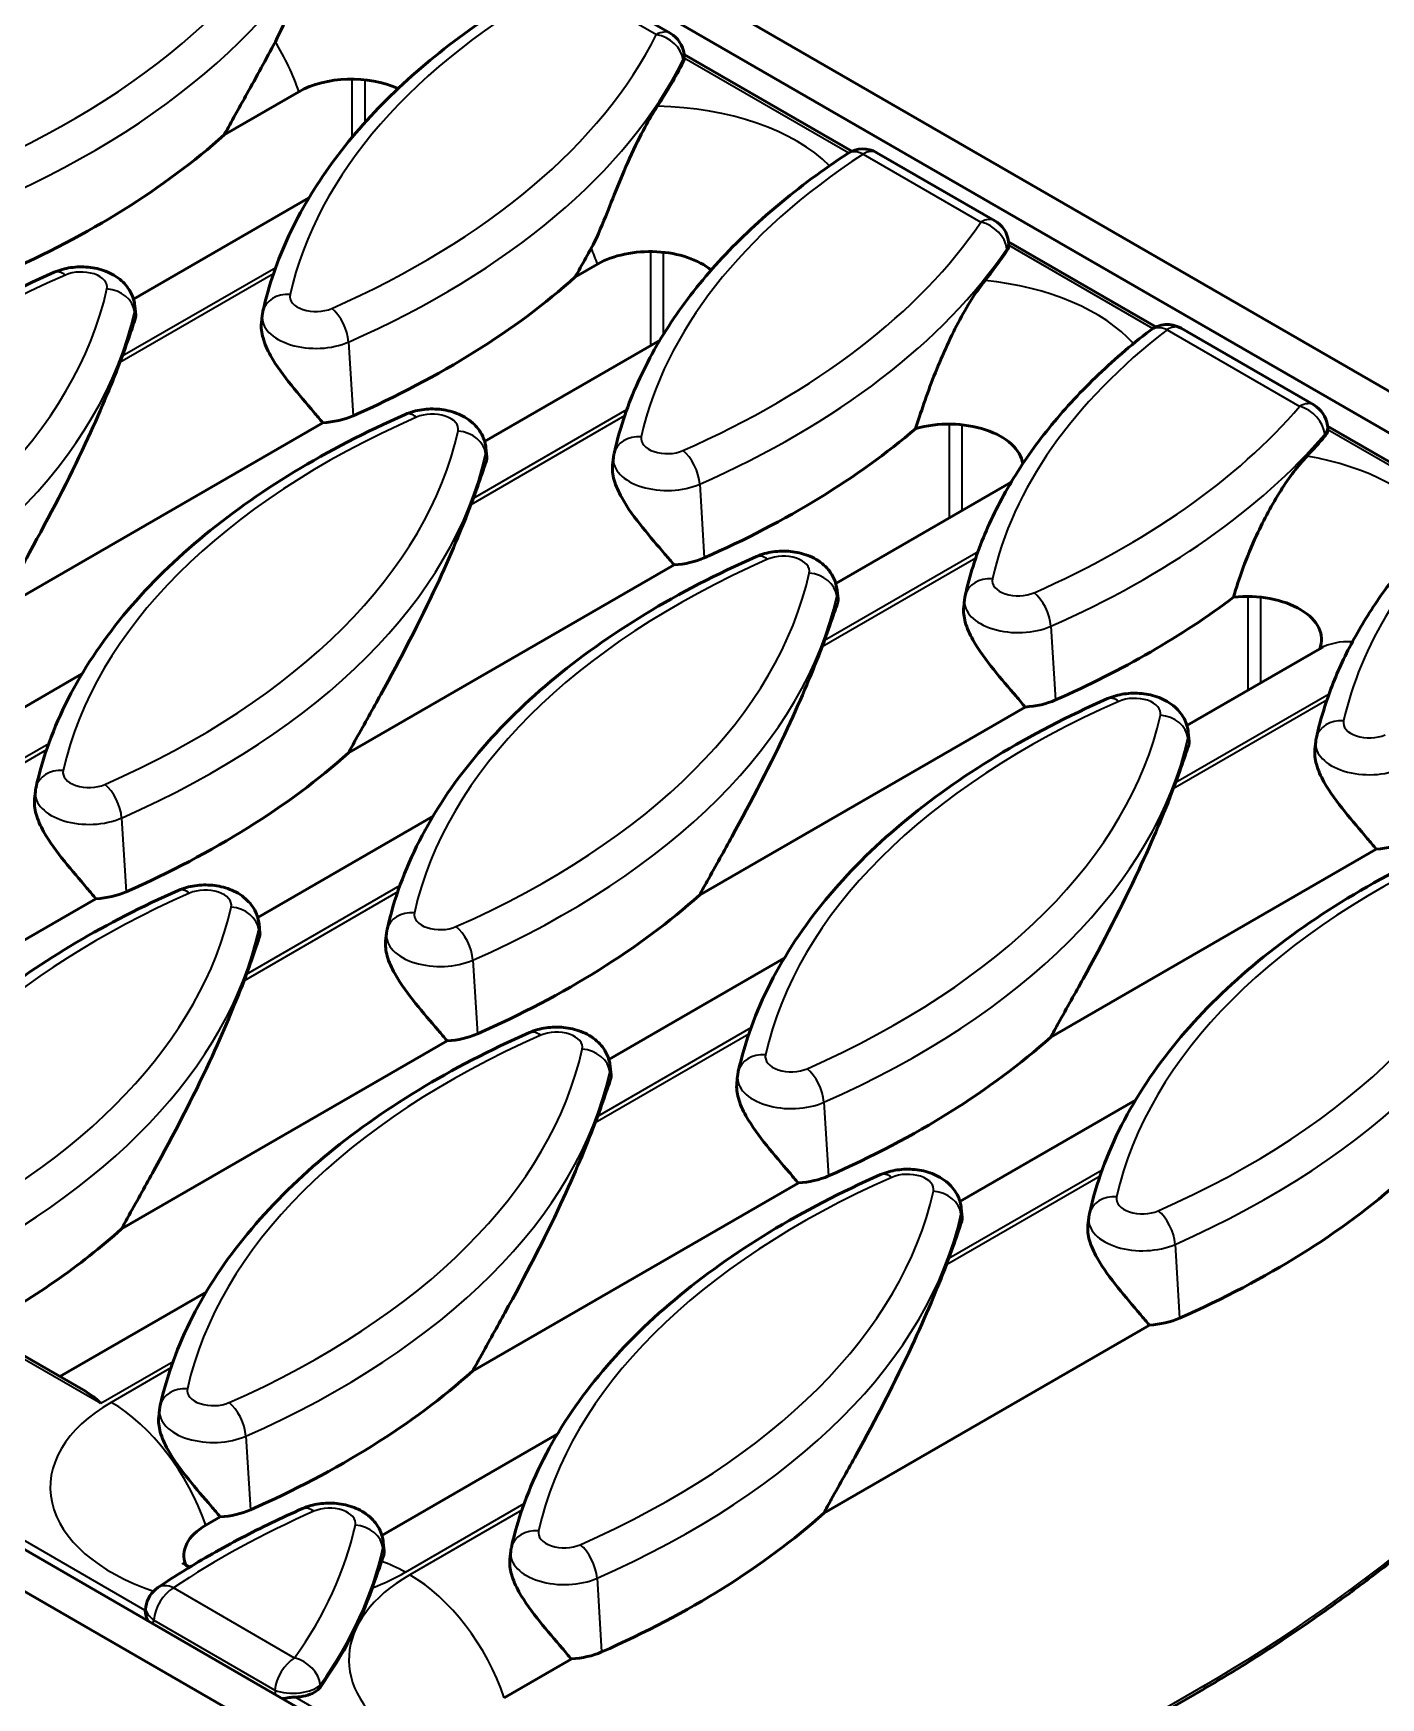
# Model space of a CAD drawing. Header units: millimetres. Extents: x 0 to 1485, y 0 to 1050.
# Drawn here: x 388.93 to 425.19, y 88.22 to 132.99 of the extents above; entities that cross this region are included whole.
import ezdxf

# ---------------------------------------------------------------- set-up
doc = ezdxf.new("R2010")
doc.units = ezdxf.units.MM
doc.header["$LTSCALE"] = 2.5
doc.layers.add('Sichtbar (ISO)', color=7, linetype='Continuous', lineweight=50)
doc.layers.add('Sichtbar schmal (ISO)', color=7, linetype='Continuous', lineweight=35)

msp = doc.modelspace()

# ---------------------------------------------------------------- linework, layer by layer
at = {"layer": 'Sichtbar (ISO)'}
for p, q in [((89.061, 317.555), (444.382, 112.41)), ((88.089, 316.993), (443.41, 111.848)), ((399.039, 86.231), (43.718, 291.376)), ((42.745, 290.814), (398.067, 85.67)), ((406.069, 132.993), (403.564, 134.439)), ((406.446, 132.371), (406.438, 132.435)), ((410.954, 129.818), (406.439, 132.425)), ((396.074, 131.421), (394.064, 130.261)), ((414.802, 127.951), (411.631, 129.781)), ((391.623, 125.839), (396.344, 128.564)), ((415.179, 127.33), (415.171, 127.396)), ((415.172, 127.383), (419.136, 125.094)), ((404.109, 126.782), (403.514, 126.438)), ((391.659, 125.66), (391.685, 125.422)), ((395.089, 125.404), (395.067, 125.2)), ((423.385, 122.995), (419.813, 125.057)), ((401.073, 122.016), (405.794, 124.742)), ((396.72, 122.516), (387.957, 117.457)), ((423.762, 122.375), (423.753, 122.444)), ((423.756, 122.427), (427.437, 120.302)), ((401.109, 121.838), (401.134, 121.599)), ((404.538, 121.582), (404.516, 121.378)), ((410.522, 118.193), (415.243, 120.919)), ((406.169, 118.693), (397.407, 113.634)), ((410.558, 118.015), (410.584, 117.777)), ((413.988, 117.759), (413.966, 117.555)), ((419.972, 114.371), (423.551, 116.437)), ((385.516, 113.035), (390.237, 115.76)), ((415.619, 114.87), (406.856, 109.811)), ((420.008, 114.192), (420.033, 113.954)), ((423.437, 113.936), (423.415, 113.732)), ((388.982, 112.6), (388.96, 112.396)), ((394.966, 109.212), (399.687, 111.938)), ((425.068, 111.048), (416.306, 105.989)), ((390.613, 109.712), (381.851, 104.653)), ((395.002, 109.034), (395.027, 108.795)), ((398.431, 108.778), (398.409, 108.573)), ((404.415, 105.389), (409.136, 108.115)), ((400.062, 105.889), (391.3, 100.83)), ((404.451, 105.211), (404.477, 104.972)), ((407.881, 104.955), (407.859, 104.751)), ((413.865, 101.567), (418.586, 104.292)), ((409.512, 102.066), (400.75, 97.007)), ((413.901, 101.388), (413.926, 101.15)), ((417.33, 101.132), (417.308, 100.928)), ((390.328, 96.465), (385.525, 99.238)), ((389.643, 96.86), (393.58, 99.133)), ((418.961, 98.243), (410.199, 93.185)), ((392.324, 95.973), (392.303, 95.769)), ((398.309, 92.585), (403.029, 95.311)), ((393.955, 93.085), (393.567, 92.86)), ((398.345, 92.407), (398.37, 92.168)), ((401.774, 92.151), (401.752, 91.947)), ((391.944, 90.596), (391.955, 90.669)), ((403.405, 89.262), (401.602, 88.221)), ((416.872, 86.405), (420.408, 88.446))]:
    msp.add_line(p, q, dxfattribs=at)
for centre, start, end in [((405.694, 132.343), 6.997, 60), ((411.256, 129.132), 60, 123.2154), ((414.427, 127.301), 7.2497, 60), ((419.438, 124.408), 60, 127.7232), ((423.01, 122.346), 7.5055, 60), ((392.697, 90.561), 124.0019, 171.7269)]:
    msp.add_arc(centre, 0.75, start, end, dxfattribs=at)
for centre, major_axis, start_param, end_param in [((381.98, 136.309), (25.441, 0), 5.915721, 6.001395), ((397.488, 130.605), (-2, 0), 4.034693, 5.497787), ((372.531, 138.294), (-25.638, 0), 2.222684, 2.567922), ((405.523, 125.966), (-2, 0), 3.745644, 5.497787), ((391.43, 132.486), (25.441, 0), 5.851823, 5.911046), ((381.98, 134.472), (-25.638, 0), 2.222684, 2.567922), ((366.424, 127.327), (25.441, 0), 6.064161, 6.076487), ((396.533, 123.462), (-1.65, 0), 1.683917, 2.222684), ((391.43, 130.649), (-25.638, 0), 2.222684, 2.547343), ((413.559, 121.326), (2, 0), 0.072663, 2.029852), ((400.879, 128.663), (-25.441, 0), 2.641414, 2.682561), ((375.873, 123.505), (25.441, 0), 6.064161, 6.076487), ((405.983, 119.64), (-1.65, 0), 1.683917, 2.222684), ((400.879, 126.826), (-25.638, 0), 2.222684, 2.487693), ((421.594, 116.687), (2, 0), 6.062, 8.037758), ((385.323, 119.682), (25.441, 0), 6.064161, 6.076487), ((415.432, 115.817), (-1.65, 0), 1.683917, 2.222684), ((375.873, 121.667), (-25.638, 0), 2.222684, 2.567922), ((394.772, 115.859), (25.441, 0), 6.064161, 6.076487), ((424.882, 111.994), (-1.65, 0), 1.683917, 2.222684), ((390.426, 110.658), (-1.65, 0), 1.683917, 2.222684), ((385.323, 117.845), (-25.638, 0), 2.222684, 2.567922), ((369.767, 110.7), (25.441, 0), 6.064161, 6.076487), ((399.876, 106.835), (-1.65, 0), 1.683917, 2.222684), ((394.772, 114.022), (-25.638, 0), 2.222684, 2.567922), ((379.216, 106.878), (25.441, 0), 6.064161, 6.076487), ((409.326, 103.013), (-1.65, 0), 1.683917, 2.222684), ((404.222, 110.199), (-25.638, 0), 2.222684, 2.567922), ((369.767, 108.863), (-25.638, 0), 2.331, 2.567922), ((388.666, 103.055), (25.441, 0), 6.064161, 6.076487), ((418.775, 99.19), (-1.65, 0), 1.683917, 2.222684), ((379.216, 105.041), (-25.638, 0), 2.222684, 2.567922), ((393.769, 94.031), (-1.65, 0), 1.683917, 2.222684), ((388.666, 101.218), (-25.638, 0), 2.222684, 2.567922), ((394.981, 92.044), (-2, 0), 5.497787, 6.504343), ((373.109, 94.074), (25.441, 0), 5.894546, 6.084834), ((403.219, 90.209), (-1.65, 0), 1.683917, 2.222684)]:
    msp.add_ellipse(centre, major_axis=major_axis, ratio=0.57735, start_param=start_param, end_param=end_param, dxfattribs=at)
for points, knots in [([(385.657, 129.337), (385.83, 130.112), (386.105, 130.876), (386.843, 132.36), (387.306, 133.08), (388.407, 134.462), (389.044, 135.125), (390.475, 136.38), (391.269, 136.972), (392.994, 138.077), (393.926, 138.59), (394.917, 139.058)], [2.4844831, 2.4844831, 2.4844831, 2.4844831, 2.6358006, 2.6358006, 2.787118, 2.787118, 2.9384355, 2.9384355, 3.0897529, 3.0897529, 3.2410704, 3.2410704, 3.2410704, 3.2410704]), ([(396.756, 135.645), (396.575, 135.319), (396.403, 134.944), (396.128, 134.317), (396.003, 134.017), (395.719, 133.348), (395.582, 133.032), (395.441, 132.766)], [-0.6493162, -0.6493162, -0.6493162, -0.6493162, -0.4202794, -0.4202794, -0.213001, -0.213001, 0, 0, 0, 0]), ([(395.107, 125.515), (395.261, 126.206), (395.496, 126.889), (396.119, 128.222), (396.506, 128.872), (397.422, 130.128), (397.95, 130.733), (399.136, 131.893), (399.793, 132.446), (401.225, 133.492), (401.999, 133.985), (402.825, 134.444)], [2.4844831, 2.4844831, 2.4844831, 2.4844831, 2.6195658, 2.6195658, 2.7546484, 2.7546484, 2.8897311, 2.8897311, 3.0248137, 3.0248137, 3.1598964, 3.1598964, 3.1598964, 3.1598964]), ([(395.441, 132.766), (395.191, 132.294), (394.931, 131.823), (394.499, 131.045), (394.3, 130.693), (394.09, 130.309), (394.077, 130.285), (394.064, 130.261)], [1.066827, 1.066827, 1.066827, 1.066827, 1.4210764, 1.4210764, 1.6641127, 1.6641127, 1.6800992, 1.6800992, 1.6800992, 1.6800992]), ([(405.723, 131.032), (405.558, 130.785), (405.327, 130.394), (404.753, 129.145), (404.519, 128.539), (404.2, 127.751), (404.072, 127.445), (403.944, 127.216)], [-0.6920235, -0.6920235, -0.6920235, -0.6920235, -0.4208336, -0.4208336, -0.1743174, -0.1743174, 0, 0, 0, 0]), ([(404.556, 121.692), (404.692, 122.301), (404.891, 122.903), (405.406, 124.082), (405.723, 124.66), (406.469, 125.783), (406.897, 126.328), (407.858, 127.381), (408.389, 127.887), (409.548, 128.857), (410.175, 129.321), (410.845, 129.759)], [2.4844831, 2.4844831, 2.4844831, 2.4844831, 2.6033551, 2.6033551, 2.7222271, 2.7222271, 2.8410992, 2.8410992, 2.9599712, 2.9599712, 3.0788432, 3.0788432, 3.0788432, 3.0788432]), ([(403.944, 127.216), (403.844, 127.037), (403.745, 126.86), (403.604, 126.604), (403.56, 126.522), (403.514, 126.438)], [1.055151, 1.055151, 1.055151, 1.055151, 1.1861519, 1.1861519, 1.2444256, 1.2444256, 1.2444256, 1.2444256]), ([(389.487, 126.563), (389.633, 126.627), (389.782, 126.667), (390.09, 126.712), (390.25, 126.716), (390.565, 126.685), (390.721, 126.65), (391.022, 126.534), (391.169, 126.454), (391.407, 126.24), (391.504, 126.122), (391.616, 125.879), (391.647, 125.772), (391.659, 125.66)], [3.275103, 3.275103, 3.275103, 3.275103, 3.678313, 3.678313, 4.097335, 4.097335, 4.515601, 4.515601, 4.926242, 4.926242, 5.237349, 5.237349, 5.435884, 5.435884, 5.435884, 5.435884]), ([(379.55, 116.533), (379.731, 117.343), (380.023, 118.14), (380.812, 119.687), (381.309, 120.436), (382.492, 121.87), (383.177, 122.554), (384.716, 123.846), (385.57, 124.453), (387.424, 125.577), (388.425, 126.095), (389.487, 126.563)], [2.4844831, 2.4844831, 2.4844831, 2.4844831, 2.6426072, 2.6426072, 2.8007312, 2.8007312, 2.9588553, 2.9588553, 3.1169793, 3.1169793, 3.2751034, 3.2751034, 3.2751034, 3.2751034]), ([(414.54, 126.345), (414.3, 126.044), (414.055, 125.656), (413.585, 124.768), (413.367, 124.284), (412.967, 123.266), (412.805, 122.781), (412.672, 122.361)], [-0.8077456, -0.8077456, -0.8077456, -0.8077456, -0.5318911, -0.5318911, -0.2637855, -0.2637855, 0, 0, 0, 0]), ([(391.684, 125.422), (391.687, 125.394), (391.685, 125.364), (391.675, 125.326), (391.673, 125.318), (391.67, 125.311)], [1.94452131, 1.94452131, 1.94452131, 1.94452131, 1.9896717, 1.9896717, 2.0005996, 2.0005996, 2.0005996, 2.0005996]), ([(395.089, 125.404), (395.089, 125.412), (395.09, 125.419), (395.092, 125.434), (395.093, 125.442), (395.096, 125.456), (395.097, 125.464), (395.099, 125.478), (395.101, 125.486), (395.104, 125.5), (395.105, 125.507), (395.107, 125.515)], [2.41809785, 2.41809785, 2.41809785, 2.41809785, 2.4313749, 2.4313749, 2.44465196, 2.44465196, 2.45792902, 2.45792902, 2.47120608, 2.47120608, 2.48448314, 2.48448314, 2.48448314, 2.48448314]), ([(391.67, 125.311), (391.643, 125.229), (391.614, 125.143), (391.509, 124.835), (391.422, 124.585), (391.323, 124.313)], [1.2694834, 1.2694834, 1.2694834, 1.2694834, 1.3818929, 1.3818929, 1.6649559, 1.6649559, 1.6649559, 1.6649559]), ([(396.72, 122.516), (396.641, 122.611), (396.56, 122.707), (396.279, 123.036), (396.073, 123.273), (395.672, 123.774), (395.475, 124.034), (395.227, 124.477), (395.153, 124.64), (395.068, 124.94), (395.054, 125.078), (395.067, 125.2)], [1.2625413, 1.2625413, 1.2625413, 1.2625413, 1.3515841, 1.3515841, 1.5621044, 1.5621044, 1.7726247, 1.7726247, 1.8811482, 1.8811482, 1.9808775, 1.9808775, 1.9808775, 1.9808775]), ([(414.006, 117.869), (414.123, 118.395), (414.287, 118.915), (414.704, 119.938), (414.956, 120.441), (415.547, 121.425), (415.884, 121.906), (416.638, 122.84), (417.055, 123.294), (417.963, 124.171), (418.454, 124.595), (418.979, 125.001)], [2.4844831, 2.4844831, 2.4844831, 2.4844831, 2.5870613, 2.5870613, 2.6896394, 2.6896394, 2.7922176, 2.7922176, 2.8947957, 2.8947957, 2.9973739, 2.9973739, 2.9973739, 2.9973739]), ([(391.257, 124.136), (391.018, 123.516), (390.704, 122.76), (389.886, 121.005), (389.359, 119.991), (388.625, 118.658), (388.394, 118.247), (388.093, 117.704), (388.025, 117.581), (387.957, 117.457)], [5.610352, 5.610352, 5.610352, 5.610352, 6.256852, 6.256852, 7.009099, 7.009099, 7.296608, 7.296608, 7.380319, 7.380319, 7.380319, 7.380319]), ([(389, 112.71), (389.181, 113.52), (389.472, 114.318), (390.261, 115.864), (390.759, 116.613), (391.941, 118.047), (392.627, 118.732), (394.166, 120.023), (395.02, 120.63), (396.874, 121.755), (397.875, 122.272), (398.937, 122.74)], [2.4844831, 2.4844831, 2.4844831, 2.4844831, 2.6426072, 2.6426072, 2.8007312, 2.8007312, 2.9588553, 2.9588553, 3.1169793, 3.1169793, 3.2751034, 3.2751034, 3.2751034, 3.2751034]), ([(398.937, 122.74), (399.082, 122.805), (399.232, 122.844), (399.54, 122.89), (399.699, 122.893), (400.014, 122.862), (400.17, 122.827), (400.472, 122.711), (400.619, 122.631), (400.857, 122.418), (400.953, 122.3), (401.065, 122.056), (401.097, 121.949), (401.109, 121.838)], [3.275103, 3.275103, 3.275103, 3.275103, 3.678313, 3.678313, 4.097335, 4.097335, 4.515601, 4.515601, 4.926242, 4.926242, 5.237349, 5.237349, 5.435884, 5.435884, 5.435884, 5.435884]), ([(423.764, 122.338), (423.763, 122.308), (423.756, 122.279), (423.732, 122.217), (423.712, 122.185), (423.687, 122.155)], [0.12065851, 0.12065851, 0.12065851, 0.12065851, 0.15163877, 0.15163877, 0.18644332, 0.18644332, 0.18644332, 0.18644332]), ([(401.12, 121.488), (401.092, 121.406), (401.063, 121.321), (400.958, 121.012), (400.872, 120.763), (400.773, 120.49)], [1.2694834, 1.2694834, 1.2694834, 1.2694834, 1.3818929, 1.3818929, 1.6649559, 1.6649559, 1.6649559, 1.6649559]), ([(401.134, 121.599), (401.137, 121.571), (401.134, 121.542), (401.125, 121.503), (401.122, 121.496), (401.12, 121.488)], [1.94452131, 1.94452131, 1.94452131, 1.94452131, 1.9896717, 1.9896717, 2.0005996, 2.0005996, 2.0005996, 2.0005996]), ([(406.169, 118.693), (406.091, 118.788), (406.009, 118.884), (405.729, 119.213), (405.523, 119.451), (405.122, 119.951), (404.925, 120.212), (404.677, 120.654), (404.602, 120.817), (404.518, 121.117), (404.503, 121.255), (404.516, 121.378)], [1.2625413, 1.2625413, 1.2625413, 1.2625413, 1.3515841, 1.3515841, 1.5621044, 1.5621044, 1.7726247, 1.7726247, 1.8811482, 1.8811482, 1.9808775, 1.9808775, 1.9808775, 1.9808775]), ([(404.538, 121.582), (404.539, 121.589), (404.54, 121.597), (404.542, 121.611), (404.543, 121.619), (404.545, 121.634), (404.546, 121.641), (404.549, 121.656), (404.55, 121.663), (404.553, 121.677), (404.555, 121.685), (404.556, 121.692)], [2.41809785, 2.41809785, 2.41809785, 2.41809785, 2.4313749, 2.4313749, 2.44465196, 2.44465196, 2.45792902, 2.45792902, 2.47120608, 2.47120608, 2.48448314, 2.48448314, 2.48448314, 2.48448314]), ([(423.204, 121.619), (422.968, 121.37), (422.728, 121.054), (422.265, 120.326), (422.045, 119.92), (421.573, 118.9), (421.364, 118.315), (421.228, 117.822)], [-0.7647438, -0.7647438, -0.7647438, -0.7647438, -0.535281, -0.535281, -0.3084049, -0.3084049, 0, 0, 0, 0]), ([(400.706, 120.313), (400.468, 119.693), (400.153, 118.937), (399.336, 117.183), (398.808, 116.168), (398.074, 114.835), (397.843, 114.424), (397.542, 113.881), (397.474, 113.758), (397.407, 113.634)], [5.610352, 5.610352, 5.610352, 5.610352, 6.256852, 6.256852, 7.009099, 7.009099, 7.296608, 7.296608, 7.380319, 7.380319, 7.380319, 7.380319]), ([(423.455, 114.047), (423.554, 114.487), (423.685, 114.925), (424.011, 115.788), (424.205, 116.214), (424.654, 117.051), (424.909, 117.463), (425.477, 118.268), (425.79, 118.662), (426.47, 119.429), (426.837, 119.803), (427.23, 120.166)], [2.4844831, 2.4844831, 2.4844831, 2.4844831, 2.5705718, 2.5705718, 2.6566604, 2.6566604, 2.7427491, 2.7427491, 2.8288377, 2.8288377, 2.9149263, 2.9149263, 2.9149263, 2.9149263]), ([(398.449, 108.888), (398.63, 109.698), (398.922, 110.495), (399.711, 112.042), (400.208, 112.791), (401.391, 114.224), (402.076, 114.909), (403.615, 116.2), (404.469, 116.807), (406.323, 117.932), (407.324, 118.45), (408.386, 118.918)], [2.4844831, 2.4844831, 2.4844831, 2.4844831, 2.6426072, 2.6426072, 2.8007312, 2.8007312, 2.9588553, 2.9588553, 3.1169793, 3.1169793, 3.2751034, 3.2751034, 3.2751034, 3.2751034]), ([(408.386, 118.918), (408.532, 118.982), (408.681, 119.022), (408.99, 119.067), (409.149, 119.07), (409.464, 119.039), (409.62, 119.005), (409.921, 118.889), (410.068, 118.808), (410.306, 118.595), (410.403, 118.477), (410.515, 118.234), (410.546, 118.127), (410.558, 118.015)], [3.275103, 3.275103, 3.275103, 3.275103, 3.678313, 3.678313, 4.097335, 4.097335, 4.515601, 4.515601, 4.926242, 4.926242, 5.237349, 5.237349, 5.435884, 5.435884, 5.435884, 5.435884]), ([(410.583, 117.776), (410.586, 117.749), (410.584, 117.719), (410.574, 117.681), (410.572, 117.673), (410.569, 117.665)], [1.94452131, 1.94452131, 1.94452131, 1.94452131, 1.9896717, 1.9896717, 2.0005996, 2.0005996, 2.0005996, 2.0005996]), ([(413.988, 117.759), (413.988, 117.766), (413.989, 117.774), (413.991, 117.789), (413.992, 117.796), (413.995, 117.811), (413.996, 117.818), (413.998, 117.833), (414, 117.84), (414.003, 117.855), (414.004, 117.862), (414.006, 117.869)], [2.41809785, 2.41809785, 2.41809785, 2.41809785, 2.4313749, 2.4313749, 2.44465196, 2.44465196, 2.45792902, 2.45792902, 2.47120608, 2.47120608, 2.48448314, 2.48448314, 2.48448314, 2.48448314]), ([(410.569, 117.665), (410.542, 117.584), (410.513, 117.498), (410.408, 117.19), (410.321, 116.94), (410.222, 116.667)], [1.2694834, 1.2694834, 1.2694834, 1.2694834, 1.3818929, 1.3818929, 1.6649559, 1.6649559, 1.6649559, 1.6649559]), ([(415.619, 114.87), (415.54, 114.965), (415.459, 115.062), (415.179, 115.39), (414.972, 115.628), (414.571, 116.128), (414.374, 116.389), (414.127, 116.832), (414.052, 116.995), (413.967, 117.294), (413.953, 117.433), (413.966, 117.555)], [1.2625413, 1.2625413, 1.2625413, 1.2625413, 1.3515841, 1.3515841, 1.5621044, 1.5621044, 1.7726247, 1.7726247, 1.8811482, 1.8811482, 1.9808775, 1.9808775, 1.9808775, 1.9808775]), ([(410.156, 116.49), (409.917, 115.871), (409.603, 115.115), (408.785, 113.36), (408.258, 112.345), (407.524, 111.012), (407.293, 110.602), (406.992, 110.059), (406.924, 109.935), (406.856, 109.811)], [5.610352, 5.610352, 5.610352, 5.610352, 6.256852, 6.256852, 7.009099, 7.009099, 7.296608, 7.296608, 7.380319, 7.380319, 7.380319, 7.380319]), ([(423.551, 116.437), (423.579, 116.453), (423.6, 116.467), (423.627, 116.486), (423.634, 116.491), (423.634, 116.491)], [6.2831853, 6.2831853, 6.2831853, 6.2831853, 6.3700236, 6.3700236, 6.4551888, 6.4551888, 6.4551888, 6.4551888]), ([(407.899, 105.065), (408.08, 105.875), (408.371, 106.672), (409.16, 108.219), (409.658, 108.968), (410.84, 110.402), (411.526, 111.086), (413.065, 112.378), (413.919, 112.985), (415.773, 114.109), (416.774, 114.627), (417.836, 115.095)], [2.4844831, 2.4844831, 2.4844831, 2.4844831, 2.6426072, 2.6426072, 2.8007312, 2.8007312, 2.9588553, 2.9588553, 3.1169793, 3.1169793, 3.2751034, 3.2751034, 3.2751034, 3.2751034]), ([(417.836, 115.095), (417.981, 115.159), (418.131, 115.199), (418.439, 115.244), (418.598, 115.248), (418.913, 115.216), (419.069, 115.182), (419.371, 115.066), (419.518, 114.986), (419.756, 114.772), (419.852, 114.654), (419.964, 114.411), (419.996, 114.304), (420.008, 114.192)], [3.275103, 3.275103, 3.275103, 3.275103, 3.678313, 3.678313, 4.097335, 4.097335, 4.515601, 4.515601, 4.926242, 4.926242, 5.237349, 5.237349, 5.435884, 5.435884, 5.435884, 5.435884]), ([(420.019, 113.843), (419.991, 113.761), (419.962, 113.675), (419.857, 113.367), (419.771, 113.117), (419.672, 112.845)], [1.2694834, 1.2694834, 1.2694834, 1.2694834, 1.3818929, 1.3818929, 1.6649559, 1.6649559, 1.6649559, 1.6649559]), ([(420.033, 113.954), (420.036, 113.926), (420.034, 113.896), (420.024, 113.858), (420.021, 113.85), (420.019, 113.843)], [1.94452131, 1.94452131, 1.94452131, 1.94452131, 1.9896717, 1.9896717, 2.0005996, 2.0005996, 2.0005996, 2.0005996]), ([(425.068, 111.048), (424.99, 111.143), (424.908, 111.239), (424.628, 111.568), (424.422, 111.805), (424.021, 112.306), (423.824, 112.566), (423.576, 113.009), (423.501, 113.172), (423.417, 113.472), (423.402, 113.61), (423.415, 113.732)], [1.2625413, 1.2625413, 1.2625413, 1.2625413, 1.3515841, 1.3515841, 1.5621044, 1.5621044, 1.7726247, 1.7726247, 1.8811482, 1.8811482, 1.9808775, 1.9808775, 1.9808775, 1.9808775]), ([(423.437, 113.936), (423.438, 113.944), (423.439, 113.951), (423.441, 113.966), (423.442, 113.973), (423.444, 113.988), (423.445, 113.996), (423.448, 114.01), (423.449, 114.018), (423.452, 114.032), (423.454, 114.039), (423.455, 114.047)], [2.41809785, 2.41809785, 2.41809785, 2.41809785, 2.4313749, 2.4313749, 2.44465196, 2.44465196, 2.45792902, 2.45792902, 2.47120608, 2.47120608, 2.48448314, 2.48448314, 2.48448314, 2.48448314]), ([(390.613, 109.712), (390.534, 109.807), (390.453, 109.903), (390.173, 110.232), (389.966, 110.469), (389.565, 110.97), (389.368, 111.23), (389.121, 111.673), (389.046, 111.836), (388.961, 112.135), (388.947, 112.274), (388.96, 112.396)], [1.2625413, 1.2625413, 1.2625413, 1.2625413, 1.3515841, 1.3515841, 1.5621044, 1.5621044, 1.7726247, 1.7726247, 1.8811482, 1.8811482, 1.9808775, 1.9808775, 1.9808775, 1.9808775]), ([(388.982, 112.6), (388.983, 112.608), (388.983, 112.615), (388.985, 112.63), (388.986, 112.637), (388.989, 112.652), (388.99, 112.66), (388.993, 112.674), (388.994, 112.681), (388.997, 112.696), (388.998, 112.703), (389, 112.71)], [2.41809785, 2.41809785, 2.41809785, 2.41809785, 2.4313749, 2.4313749, 2.44465196, 2.44465196, 2.45792902, 2.45792902, 2.47120608, 2.47120608, 2.48448314, 2.48448314, 2.48448314, 2.48448314]), ([(419.606, 112.668), (419.367, 112.048), (419.052, 111.292), (418.235, 109.537), (417.708, 108.523), (416.973, 107.189), (416.742, 106.779), (416.441, 106.236), (416.373, 106.113), (416.306, 105.989)], [5.610352, 5.610352, 5.610352, 5.610352, 6.256852, 6.256852, 7.009099, 7.009099, 7.296608, 7.296608, 7.380319, 7.380319, 7.380319, 7.380319]), ([(417.349, 101.242), (417.529, 102.052), (417.821, 102.85), (418.61, 104.396), (419.107, 105.145), (420.29, 106.579), (420.975, 107.264), (422.514, 108.555), (423.368, 109.162), (425.222, 110.287), (426.223, 110.804), (427.285, 111.272)], [2.4844831, 2.4844831, 2.4844831, 2.4844831, 2.6426072, 2.6426072, 2.8007312, 2.8007312, 2.9588553, 2.9588553, 3.1169793, 3.1169793, 3.2751034, 3.2751034, 3.2751034, 3.2751034]), ([(383.185, 100.936), (383.435, 101.665), (383.776, 102.379), (384.624, 103.762), (385.132, 104.431), (386.3, 105.711), (386.961, 106.322), (388.421, 107.479), (389.22, 108.024), (390.938, 109.039), (391.859, 109.508), (392.83, 109.936)], [2.5520139, 2.5520139, 2.5520139, 2.5520139, 2.6966318, 2.6966318, 2.8412497, 2.8412497, 2.9858676, 2.9858676, 3.1304855, 3.1304855, 3.2751034, 3.2751034, 3.2751034, 3.2751034]), ([(392.83, 109.936), (392.975, 110), (393.125, 110.04), (393.433, 110.086), (393.592, 110.089), (393.907, 110.058), (394.064, 110.023), (394.365, 109.907), (394.512, 109.827), (394.75, 109.613), (394.846, 109.496), (394.959, 109.252), (394.99, 109.145), (395.002, 109.034)], [3.275103, 3.275103, 3.275103, 3.275103, 3.678313, 3.678313, 4.097335, 4.097335, 4.515601, 4.515601, 4.926242, 4.926242, 5.237349, 5.237349, 5.435884, 5.435884, 5.435884, 5.435884]), ([(398.431, 108.778), (398.432, 108.785), (398.433, 108.792), (398.435, 108.807), (398.436, 108.815), (398.438, 108.829), (398.439, 108.837), (398.442, 108.851), (398.443, 108.859), (398.446, 108.873), (398.448, 108.881), (398.449, 108.888)], [2.41809785, 2.41809785, 2.41809785, 2.41809785, 2.4313749, 2.4313749, 2.44465196, 2.44465196, 2.45792902, 2.45792902, 2.47120608, 2.47120608, 2.48448314, 2.48448314, 2.48448314, 2.48448314]), ([(395.013, 108.684), (394.98, 108.586), (394.945, 108.482), (394.838, 108.168), (394.757, 107.937), (394.666, 107.686)], [1.2698456, 1.2698456, 1.2698456, 1.2698456, 1.4039585, 1.4039585, 1.6650142, 1.6650142, 1.6650142, 1.6650142]), ([(395.027, 108.795), (395.03, 108.767), (395.028, 108.737), (395.018, 108.699), (395.015, 108.692), (395.013, 108.684)], [1.94452131, 1.94452131, 1.94452131, 1.94452131, 1.9896717, 1.9896717, 2.0005996, 2.0005996, 2.0005996, 2.0005996]), ([(400.062, 105.889), (399.984, 105.984), (399.903, 106.08), (399.622, 106.409), (399.416, 106.647), (399.015, 107.147), (398.818, 107.407), (398.57, 107.85), (398.495, 108.013), (398.411, 108.313), (398.397, 108.451), (398.409, 108.573)], [1.2625413, 1.2625413, 1.2625413, 1.2625413, 1.3515841, 1.3515841, 1.5621044, 1.5621044, 1.7726247, 1.7726247, 1.8811482, 1.8811482, 1.9808775, 1.9808775, 1.9808775, 1.9808775]), ([(394.6, 107.509), (394.361, 106.889), (394.046, 106.133), (393.229, 104.379), (392.702, 103.364), (391.967, 102.031), (391.736, 101.62), (391.435, 101.077), (391.367, 100.954), (391.3, 100.83)], [5.610352, 5.610352, 5.610352, 5.610352, 6.256852, 6.256852, 7.009099, 7.009099, 7.296608, 7.296608, 7.380319, 7.380319, 7.380319, 7.380319]), ([(392.343, 96.084), (392.524, 96.893), (392.815, 97.691), (393.604, 99.237), (394.101, 99.987), (395.284, 101.42), (395.969, 102.105), (397.508, 103.396), (398.362, 104.003), (400.217, 105.128), (401.217, 105.646), (402.279, 106.114)], [2.4844831, 2.4844831, 2.4844831, 2.4844831, 2.6426072, 2.6426072, 2.8007312, 2.8007312, 2.9588553, 2.9588553, 3.1169793, 3.1169793, 3.2751034, 3.2751034, 3.2751034, 3.2751034]), ([(402.279, 106.114), (402.425, 106.178), (402.574, 106.218), (402.883, 106.263), (403.042, 106.266), (403.357, 106.235), (403.513, 106.201), (403.815, 106.084), (403.961, 106.004), (404.199, 105.791), (404.296, 105.673), (404.408, 105.43), (404.439, 105.322), (404.451, 105.211)], [3.275103, 3.275103, 3.275103, 3.275103, 3.678313, 3.678313, 4.097335, 4.097335, 4.515601, 4.515601, 4.926242, 4.926242, 5.237349, 5.237349, 5.435884, 5.435884, 5.435884, 5.435884]), ([(404.462, 104.861), (404.435, 104.779), (404.406, 104.694), (404.301, 104.385), (404.214, 104.136), (404.115, 103.863)], [1.2694834, 1.2694834, 1.2694834, 1.2694834, 1.3818929, 1.3818929, 1.6649559, 1.6649559, 1.6649559, 1.6649559]), ([(404.477, 104.972), (404.48, 104.945), (404.477, 104.915), (404.467, 104.876), (404.465, 104.869), (404.462, 104.861)], [1.94452131, 1.94452131, 1.94452131, 1.94452131, 1.9896717, 1.9896717, 2.0005996, 2.0005996, 2.0005996, 2.0005996]), ([(407.881, 104.955), (407.882, 104.962), (407.883, 104.97), (407.884, 104.985), (407.886, 104.992), (407.888, 105.007), (407.889, 105.014), (407.892, 105.029), (407.893, 105.036), (407.896, 105.051), (407.897, 105.058), (407.899, 105.065)], [2.41809785, 2.41809785, 2.41809785, 2.41809785, 2.4313749, 2.4313749, 2.44465196, 2.44465196, 2.45792902, 2.45792902, 2.47120608, 2.47120608, 2.48448314, 2.48448314, 2.48448314, 2.48448314]), ([(409.512, 102.066), (409.434, 102.161), (409.352, 102.257), (409.072, 102.586), (408.865, 102.824), (408.464, 103.324), (408.267, 103.585), (408.02, 104.027), (407.945, 104.19), (407.86, 104.49), (407.846, 104.628), (407.859, 104.751)], [1.2625413, 1.2625413, 1.2625413, 1.2625413, 1.3515841, 1.3515841, 1.5621044, 1.5621044, 1.7726247, 1.7726247, 1.8811482, 1.8811482, 1.9808775, 1.9808775, 1.9808775, 1.9808775]), ([(404.049, 103.686), (403.81, 103.067), (403.496, 102.31), (402.678, 100.556), (402.151, 99.541), (401.417, 98.208), (401.186, 97.798), (400.885, 97.254), (400.817, 97.131), (400.75, 97.007)], [5.610352, 5.610352, 5.610352, 5.610352, 6.256852, 6.256852, 7.009099, 7.009099, 7.296608, 7.296608, 7.380319, 7.380319, 7.380319, 7.380319]), ([(401.792, 92.261), (401.973, 93.071), (402.264, 93.868), (403.053, 95.415), (403.551, 96.164), (404.734, 97.598), (405.419, 98.282), (406.958, 99.574), (407.812, 100.18), (409.666, 101.305), (410.667, 101.823), (411.729, 102.291)], [2.4844831, 2.4844831, 2.4844831, 2.4844831, 2.6426072, 2.6426072, 2.8007312, 2.8007312, 2.9588553, 2.9588553, 3.1169793, 3.1169793, 3.2751034, 3.2751034, 3.2751034, 3.2751034]), ([(411.729, 102.291), (411.874, 102.355), (412.024, 102.395), (412.332, 102.44), (412.491, 102.444), (412.807, 102.412), (412.963, 102.378), (413.264, 102.262), (413.411, 102.181), (413.649, 101.968), (413.745, 101.85), (413.858, 101.607), (413.889, 101.5), (413.901, 101.388)], [3.275103, 3.275103, 3.275103, 3.275103, 3.678313, 3.678313, 4.097335, 4.097335, 4.515601, 4.515601, 4.926242, 4.926242, 5.237349, 5.237349, 5.435884, 5.435884, 5.435884, 5.435884]), ([(417.33, 101.132), (417.331, 101.14), (417.332, 101.147), (417.334, 101.162), (417.335, 101.169), (417.337, 101.184), (417.339, 101.191), (417.341, 101.206), (417.342, 101.213), (417.345, 101.228), (417.347, 101.235), (417.349, 101.242)], [2.41809785, 2.41809785, 2.41809785, 2.41809785, 2.4313749, 2.4313749, 2.44465196, 2.44465196, 2.45792902, 2.45792902, 2.47120608, 2.47120608, 2.48448314, 2.48448314, 2.48448314, 2.48448314]), ([(413.912, 101.038), (413.884, 100.957), (413.856, 100.871), (413.751, 100.563), (413.664, 100.313), (413.565, 100.041)], [1.2694834, 1.2694834, 1.2694834, 1.2694834, 1.3818929, 1.3818929, 1.6649559, 1.6649559, 1.6649559, 1.6649559]), ([(413.926, 101.15), (413.929, 101.122), (413.927, 101.092), (413.917, 101.054), (413.915, 101.046), (413.912, 101.038)], [1.94452131, 1.94452131, 1.94452131, 1.94452131, 1.9896717, 1.9896717, 2.0005996, 2.0005996, 2.0005996, 2.0005996]), ([(418.961, 98.243), (418.883, 98.339), (418.802, 98.435), (418.521, 98.763), (418.315, 99.001), (417.914, 99.502), (417.717, 99.762), (417.469, 100.205), (417.394, 100.368), (417.31, 100.667), (417.296, 100.806), (417.308, 100.928)], [1.2625413, 1.2625413, 1.2625413, 1.2625413, 1.3515841, 1.3515841, 1.5621044, 1.5621044, 1.7726247, 1.7726247, 1.8811482, 1.8811482, 1.9808775, 1.9808775, 1.9808775, 1.9808775]), ([(413.499, 99.864), (413.26, 99.244), (412.945, 98.488), (412.128, 96.733), (411.601, 95.718), (410.866, 94.385), (410.636, 93.975), (410.334, 93.432), (410.266, 93.308), (410.199, 93.185)], [5.610352, 5.610352, 5.610352, 5.610352, 6.256852, 6.256852, 7.009099, 7.009099, 7.296608, 7.296608, 7.380319, 7.380319, 7.380319, 7.380319]), ([(420.408, 88.446), (420.835, 88.692), (421.261, 88.95), (422.114, 89.486), (422.54, 89.765), (423.39, 90.343), (423.815, 90.643), (424.661, 91.262), (425.083, 91.582), (425.924, 92.242), (426.343, 92.581), (427.177, 93.279), (427.591, 93.637), (428.416, 94.373), (428.825, 94.749), (429.639, 95.52), (430.043, 95.914), (430.845, 96.719), (431.242, 97.129), (432.03, 97.966), (432.42, 98.393), (432.806, 98.827)], [0, 0, 0, 0, 0.0452407, 0.0452407, 0.0904813, 0.0904813, 0.135722, 0.135722, 0.1809627, 0.1809627, 0.2262034, 0.2262034, 0.271444, 0.271444, 0.3166847, 0.3166847, 0.3619254, 0.3619254, 0.4071661, 0.4071661, 0.4524067, 0.4524067, 0.4524067, 0.4524067]), ([(392.324, 95.973), (392.325, 95.981), (392.326, 95.988), (392.328, 96.003), (392.329, 96.011), (392.331, 96.025), (392.333, 96.033), (392.335, 96.047), (392.337, 96.055), (392.34, 96.069), (392.341, 96.076), (392.343, 96.084)], [2.41809785, 2.41809785, 2.41809785, 2.41809785, 2.4313749, 2.4313749, 2.44465196, 2.44465196, 2.45792902, 2.45792902, 2.47120608, 2.47120608, 2.48448314, 2.48448314, 2.48448314, 2.48448314]), ([(393.955, 93.085), (393.877, 93.18), (393.796, 93.276), (393.515, 93.605), (393.309, 93.842), (392.908, 94.343), (392.711, 94.603), (392.463, 95.046), (392.389, 95.209), (392.304, 95.509), (392.29, 95.647), (392.303, 95.769)], [1.2625413, 1.2625413, 1.2625413, 1.2625413, 1.3515841, 1.3515841, 1.5621044, 1.5621044, 1.7726247, 1.7726247, 1.8811482, 1.8811482, 1.9808775, 1.9808775, 1.9808775, 1.9808775]), ([(392.277, 91.182), (392.511, 91.34), (392.751, 91.495), (393.241, 91.799), (393.491, 91.947), (394.001, 92.238), (394.261, 92.38), (394.791, 92.657), (395.061, 92.792), (395.61, 93.056), (395.889, 93.185), (396.173, 93.309)], [3.0641018, 3.0641018, 3.0641018, 3.0641018, 3.1063021, 3.1063021, 3.1485024, 3.1485024, 3.1907028, 3.1907028, 3.2329031, 3.2329031, 3.2751034, 3.2751034, 3.2751034, 3.2751034]), ([(396.173, 93.309), (396.318, 93.374), (396.467, 93.414), (396.776, 93.459), (396.935, 93.462), (397.25, 93.431), (397.406, 93.396), (397.708, 93.28), (397.855, 93.2), (398.092, 92.987), (398.189, 92.869), (398.301, 92.625), (398.333, 92.518), (398.345, 92.407)], [3.275103, 3.275103, 3.275103, 3.275103, 3.678313, 3.678313, 4.097335, 4.097335, 4.515601, 4.515601, 4.926242, 4.926242, 5.237349, 5.237349, 5.435884, 5.435884, 5.435884, 5.435884]), ([(401.774, 92.151), (401.775, 92.158), (401.776, 92.166), (401.778, 92.18), (401.779, 92.188), (401.781, 92.203), (401.782, 92.21), (401.785, 92.225), (401.786, 92.232), (401.789, 92.246), (401.791, 92.254), (401.792, 92.261)], [2.41809785, 2.41809785, 2.41809785, 2.41809785, 2.4313749, 2.4313749, 2.44465196, 2.44465196, 2.45792902, 2.45792902, 2.47120608, 2.47120608, 2.48448314, 2.48448314, 2.48448314, 2.48448314]), ([(392.941, 91.848), (392.941, 91.848), (392.951, 91.84), (393.002, 91.806), (393.059, 91.772), (393.138, 91.734)], [4.5403855, 4.5403855, 4.5403855, 4.5403855, 4.6434436, 4.6434436, 4.8070865, 4.8070865, 4.8070865, 4.8070865]), ([(398.37, 92.168), (398.373, 92.14), (398.37, 92.111), (398.36, 92.072), (398.358, 92.065), (398.356, 92.057)], [1.94452131, 1.94452131, 1.94452131, 1.94452131, 1.9896717, 1.9896717, 2.0005996, 2.0005996, 2.0005996, 2.0005996]), ([(403.405, 89.262), (403.327, 89.357), (403.245, 89.453), (402.965, 89.782), (402.759, 90.02), (402.358, 90.52), (402.161, 90.781), (401.913, 91.223), (401.838, 91.386), (401.753, 91.686), (401.739, 91.824), (401.752, 91.947)], [1.2625413, 1.2625413, 1.2625413, 1.2625413, 1.3515841, 1.3515841, 1.5621044, 1.5621044, 1.7726247, 1.7726247, 1.8811482, 1.8811482, 1.9808775, 1.9808775, 1.9808775, 1.9808775]), ([(391.942, 90.569), (391.941, 90.539), (391.944, 90.5), (391.964, 90.405), (391.981, 90.35), (392.007, 90.291)], [-0.13808359, -0.13808359, -0.13808359, -0.13808359, -0.09697925, -0.09697925, -0.05367452, -0.05367452, -0.05367452, -0.05367452]), ([(395.636, 88.196), (395.693, 88.207), (395.752, 88.217), (395.869, 88.233), (395.925, 88.238), (395.977, 88.239)], [-0.0641554, -0.0641554, -0.0641554, -0.0641554, -0.03165498, -0.03165498, 0, 0, 0, 0]), ([(396.653, 88.508), (396.615, 88.455), (396.561, 88.407), (396.423, 88.326), (396.341, 88.295), (396.165, 88.251), (396.072, 88.24), (395.977, 88.239)], [0, 0, 0, 0, 0.0592432, 0.0592432, 0.1177044, 0.1177044, 0.174322, 0.174322, 0.174322, 0.174322])]:
    msp.add_open_spline(points, degree=3, knots=knots, dxfattribs=at)
for points in [[(406.447, 132.336), (406.446, 132.298), (406.436, 132.261), (406.418, 132.224)], [(406.447, 132.336), (406.447, 132.349), (406.447, 132.36), (406.446, 132.371)], [(415.18, 127.294), (415.179, 127.243), (415.161, 127.193), (415.129, 127.145)], [(415.18, 127.294), (415.181, 127.307), (415.18, 127.319), (415.179, 127.33)], [(423.764, 122.338), (423.764, 122.351), (423.764, 122.364), (423.762, 122.375)], [(390.328, 96.465), (390.463, 96.387), (390.615, 96.264), (390.741, 96.142)], [(398.296, 91.881), (398.224, 91.669), (398.143, 91.443), (398.051, 91.179)], [(398.356, 92.057), (398.337, 92.001), (398.317, 91.943), (398.296, 91.881)], [(391.942, 90.569), (391.942, 90.578), (391.943, 90.587), (391.944, 90.596)]]:
    msp.add_open_spline(points, degree=3, dxfattribs=at)
at = {"layer": 'Sichtbar schmal (ISO)'}
for p, q in [((403.189, 134.401), (405.694, 132.956)), ((406.447, 132.336), (410.876, 129.779)), ((397.501, 131.759), (397.501, 130.188)), ((397.855, 130.596), (397.855, 131.74)), ((411.256, 129.744), (414.427, 127.914)), ((415.18, 127.294), (419.059, 125.055)), ((405.537, 127.12), (405.537, 124.593)), ((405.89, 124.901), (405.89, 127.101)), ((395.391, 126.523), (391.257, 124.136)), ((391.323, 124.313), (395.452, 126.697)), ((391.65, 125.502), (391.67, 125.311)), ((419.438, 125.02), (423.01, 122.958)), ((397.411, 124.688), (397.534, 122.705)), ((404.84, 122.7), (400.706, 120.313)), ((400.773, 120.49), (404.902, 122.874)), ((413.572, 122.481), (413.572, 119.954)), ((413.926, 120.158), (413.926, 122.461)), ((423.764, 122.338), (427.359, 120.262)), ((401.1, 121.679), (401.12, 121.488)), ((406.861, 120.866), (406.984, 118.882)), ((414.29, 118.877), (410.156, 116.49)), ((410.222, 116.667), (414.351, 119.051)), ((410.549, 117.856), (410.569, 117.665)), ((421.607, 117.842), (421.607, 115.315)), ((421.961, 115.519), (421.961, 117.822)), ((416.31, 117.043), (416.433, 115.06)), ((419.672, 112.845), (423.801, 115.228)), ((423.739, 115.054), (419.606, 112.668)), ((385.216, 111.509), (389.345, 113.892)), ((419.999, 114.034), (420.019, 113.843)), ((389.284, 113.718), (385.15, 111.332)), ((391.305, 111.884), (391.427, 109.901)), ((398.734, 109.896), (394.6, 107.509)), ((394.666, 107.686), (398.795, 110.07)), ((394.993, 108.875), (395.013, 108.684)), ((400.754, 108.062), (400.877, 106.078)), ((404.115, 103.863), (408.244, 106.247)), ((408.183, 106.073), (404.049, 103.686)), ((404.442, 105.052), (404.462, 104.861)), ((410.204, 104.239), (410.327, 102.255)), ((417.633, 102.25), (413.499, 99.864)), ((413.565, 100.041), (417.694, 102.424)), ((413.892, 101.23), (413.912, 101.038)), ((419.653, 100.416), (419.776, 98.433)), ((385.157, 99.366), (390.741, 96.142)), ((390.741, 96.142), (392.688, 97.266)), ((392.627, 97.092), (391.023, 96.166)), ((394.647, 95.257), (394.77, 93.274)), ((391.942, 90.569), (387.274, 93.264)), ((398.939, 91.596), (402.137, 93.443)), ((402.076, 93.269), (399.059, 91.527)), ((398.335, 92.248), (398.356, 92.057)), ((404.097, 91.435), (404.22, 89.451)), ((395.959, 89.289), (392.697, 91.173)), ((392.169, 90.309), (395.431, 88.425)), ((398.327, 86.882), (395.977, 88.239)), ((420.46, 88.557), (416.924, 86.516))]:
    msp.add_line(p, q, dxfattribs=at)
for centre, major_axis, ratio, start_param, end_param in [((410.874, 127.963), (-24.688, 0), 0.57735, 5.398309, 6.154897), ((372.531, 140.744), (24.688, 0), 0.57735, 5.364276, 6.096379), ((372.531, 140.185), (25.435, 0), 0.57735, 5.364276, 6.096379), ((420.324, 124.14), (-24.688, 0), 0.57735, 5.479483, 6.154897), ((405.694, 132.343), (0.375, 0.65), 0.57735, 0, 0.785398), ((393.53, 131.461), (-2, 3.464), 0.57735, 4.379807, 4.756219), ((381.98, 136.921), (24.688, 0), 0.57735, 5.364276, 6.001258), ((405.694, 132.343), (0.67, -0.336), 0.784262, 0.462109, 1.945639), ((381.98, 136.362), (25.435, 0), 0.57735, 5.364276, 6.001258), ((405.694, 132.343), (0.744, 0.091), 0.594953, 5.931857, 6.283185), ((405.523, 127.803), (-5.597, 0), 0.57735, 3.669599, 4.676748), ((411.256, 129.132), (0.375, 0.65), 0.57735, 0, 0.785398), ((429.773, 120.317), (-24.688, 0), 0.57735, 5.560537, 6.154897), ((411.256, 129.132), (-0.411, 0.627), 0.612419, 5.464381, 6.283185), ((391.43, 133.098), (24.688, 0), 0.57735, 5.364276, 5.910895), ((414.427, 127.301), (0.375, 0.65), 0.57735, 0, 0.785398), ((414.427, 127.301), (0.621, -0.42), 0.760564, 0.562384, 2.045913), ((401.566, 126.822), (2, -3.464), 0.57735, 1.238215, 1.357257), ((391.43, 132.539), (25.435, 0), 0.57735, 5.364276, 5.910895), ((414.427, 127.301), (0.744, 0.095), 0.591629, 5.839353, 6.283185), ((404.768, 115.158), (-24.688, 0), 0.57735, 5.364276, 6.154897), ((389.79, 125.877), (-0.302, 0.686), 0.495359, 5.556196, 6.283185), ((390.214, 126.168), (0.7, 0), 0.57735, 6.154897, 8.505869), ((413.559, 123.163), (-5.597, 0), 0.57735, 3.617792, 4.536095), ((366.424, 127.94), (24.688, 0), 0.57735, 5.364276, 6.154897), ((390.909, 125.504), (0.732, -0.164), 0.809787, 0.26626, 1.74979), ((395.839, 125.351), (-0.732, 0.164), 0.809787, 4.891383, 6.283185), ((396.533, 125.912), (-0.7, 0), 0.57735, 6.154897, 8.505869), ((366.424, 127.381), (25.435, 0), 0.57735, 5.364276, 6.154897), ((390.214, 125.609), (1.447, 0), 0.57735, 6.154897, 6.345089), ((396.533, 125.353), (-1.447, 0), 0.57735, 6.221282, 8.505869), ((396.958, 124.978), (0.302, -0.686), 0.495359, 0.931074, 2.414604), ((439.223, 116.494), (-24.688, 0), 0.57735, 5.642006, 6.154897), ((419.438, 124.408), (-0.459, 0.593), 0.654333, 5.414497, 6.283185), ((419.438, 124.408), (0.375, 0.65), 0.57735, 0, 0.785398), ((399.239, 122.054), (-0.302, 0.686), 0.495359, 5.556196, 6.283185), ((399.664, 122.345), (0.7, 0), 0.57735, 6.154897, 8.505869), ((400.879, 129.276), (-24.688, 0), 0.57735, 2.222684, 2.682395), ((423.01, 122.346), (0.375, 0.65), 0.57735, 0, 0.785398), ((423.01, 122.346), (0.57, -0.488), 0.731914, 0.647174, 2.130704), ((414.217, 111.336), (-24.688, 0), 0.57735, 5.364276, 6.154897), ((375.873, 124.117), (24.688, 0), 0.57735, 5.364276, 6.154897), ((400.359, 121.681), (0.732, -0.164), 0.809787, 0.26626, 1.74979), ((423.01, 122.346), (0.744, 0.098), 0.588226, 5.750297, 6.283185), ((399.664, 121.786), (1.447, 0), 0.57735, 6.154897, 6.345089), ((405.288, 121.528), (-0.732, 0.164), 0.809787, 4.891383, 6.283185), ((405.983, 122.089), (-0.7, 0), 0.57735, 6.154897, 8.505869), ((400.879, 128.717), (25.435, 0), 0.57735, 5.364276, 5.823988), ((375.873, 123.558), (25.435, 0), 0.57735, 5.364276, 6.154897), ((405.983, 121.53), (-1.447, 0), 0.57735, 6.221282, 8.505869), ((406.408, 121.155), (0.302, -0.686), 0.495359, 0.931074, 2.414604), ((421.594, 118.524), (5.597, 0), 0.57735, 0.384624, 1.279072), ((448.672, 112.672), (-24.688, 0), 0.57735, 5.724453, 6.154897), ((423.667, 107.513), (-24.688, 0), 0.57735, 5.364276, 6.154897), ((408.689, 118.231), (-0.302, 0.686), 0.495359, 5.556196, 6.283185), ((409.114, 118.522), (0.7, 0), 0.57735, 6.154897, 8.505869), ((385.323, 120.294), (24.688, 0), 0.57735, 5.364276, 6.154897), ((409.808, 117.858), (0.732, -0.164), 0.809787, 0.26626, 1.74979), ((414.738, 117.706), (-0.732, 0.164), 0.809787, 4.891383, 6.283185), ((415.432, 118.266), (-0.7, 0), 0.57735, 6.154897, 8.505869), ((385.323, 119.735), (25.435, 0), 0.57735, 5.364276, 6.154897), ((409.114, 117.963), (1.447, 0), 0.57735, 6.154897, 6.345089), ((415.432, 117.707), (-1.447, 0), 0.57735, 6.221282, 8.505869), ((415.857, 117.333), (0.302, -0.686), 0.495359, 0.931074, 2.414604), ((425.551, 112.973), (-2, 3.464), 0.57735, 5.9083, 6.283185), ((418.138, 114.409), (-0.302, 0.686), 0.495359, 5.556196, 6.283185), ((418.563, 114.7), (0.7, 0), 0.57735, 6.154897, 8.505869), ((433.116, 103.69), (-24.688, 0), 0.57735, 5.364276, 6.154897), ((394.772, 116.472), (24.688, 0), 0.57735, 5.364276, 6.154897), ((419.258, 114.036), (0.732, -0.164), 0.809787, 0.26626, 1.74979), ((418.563, 114.141), (1.447, 0), 0.57735, 6.154897, 6.345089), ((424.187, 113.883), (-0.732, 0.164), 0.809787, 4.891383, 6.283185), ((424.882, 114.444), (-0.7, 0), 0.57735, 6.154897, 8.505869), ((394.772, 115.913), (25.435, 0), 0.57735, 5.364276, 6.154897), ((424.882, 113.885), (-1.447, 0), 0.57735, 6.221282, 8.505869), ((389.732, 112.547), (-0.732, 0.164), 0.809787, 4.891383, 6.283185), ((390.426, 113.108), (-0.7, 0), 0.57735, 6.154897, 8.505869), ((390.426, 112.549), (-1.447, 0), 0.57735, 6.221282, 8.505869), ((390.851, 112.174), (0.302, -0.686), 0.495359, 0.931074, 2.414604), ((442.566, 99.868), (-24.688, 0), 0.57735, 5.364276, 6.154897), ((404.222, 112.649), (24.688, 0), 0.57735, 5.364276, 6.154897), ((404.222, 112.09), (25.435, 0), 0.57735, 5.364276, 6.154897), ((408.11, 98.532), (-24.688, 0), 0.57735, 5.364276, 6.087366), ((393.132, 109.25), (-0.302, 0.686), 0.495359, 5.556196, 6.283185), ((393.557, 109.541), (0.7, 0), 0.57735, 6.154897, 8.505869), ((369.767, 111.313), (24.688, 0), 0.57735, 5.405812, 6.154897), ((394.252, 108.877), (0.732, -0.164), 0.809787, 0.26626, 1.74979), ((399.181, 108.724), (-0.732, 0.164), 0.809787, 4.891383, 6.283185), ((399.876, 109.285), (-0.7, 0), 0.57735, 6.154897, 8.505869), ((369.767, 110.754), (25.435, 0), 0.57735, 5.405812, 6.154897), ((393.557, 108.982), (1.447, 0), 0.57735, 6.154897, 6.345089), ((400.301, 108.351), (0.302, -0.686), 0.495359, 0.931074, 2.414604), ((399.876, 108.726), (-1.447, 0), 0.57735, 6.221282, 8.505869), ((402.582, 105.427), (-0.302, 0.686), 0.495359, 5.556196, 6.283185), ((403.007, 105.718), (0.7, 0), 0.57735, 6.154897, 8.505869), ((417.56, 94.709), (-24.688, 0), 0.57735, 5.364276, 6.154897), ((379.216, 107.49), (24.688, 0), 0.57735, 5.364276, 6.154897), ((403.701, 105.054), (0.732, -0.164), 0.809787, 0.26626, 1.74979), ((408.631, 104.902), (-0.732, 0.164), 0.809787, 4.891383, 6.283185), ((409.326, 105.462), (-0.7, 0), 0.57735, 6.154897, 8.505869), ((379.216, 106.931), (25.435, 0), 0.57735, 5.364276, 6.154897), ((403.007, 105.159), (1.447, 0), 0.57735, 6.154897, 6.345089), ((409.326, 104.903), (-1.447, 0), 0.57735, 6.221282, 8.505869), ((409.75, 104.528), (0.302, -0.686), 0.495359, 0.931074, 2.414604), ((427.009, 90.886), (-24.688, 0), 0.57735, 5.364276, 6.154897), ((412.031, 101.605), (-0.302, 0.686), 0.495359, 5.556196, 6.283185), ((412.456, 101.896), (0.7, 0), 0.57735, 6.154897, 8.505869), ((388.666, 103.667), (24.688, 0), 0.57735, 5.364276, 6.154897), ((413.151, 101.231), (0.732, -0.164), 0.809787, 0.26626, 1.74979), ((418.08, 101.079), (-0.732, 0.164), 0.809787, 4.891383, 6.283185), ((418.775, 101.639), (-0.7, 0), 0.57735, 6.154897, 8.505869), ((388.666, 103.108), (25.435, 0), 0.57735, 5.364276, 6.154897), ((412.456, 101.337), (1.447, 0), 0.57735, 6.154897, 6.345089), ((419.2, 100.706), (0.302, -0.686), 0.495359, 0.931074, 2.414604), ((418.775, 101.08), (-1.447, 0), 0.57735, 6.221282, 8.505869), ((420.95, 120.729), (-20.386, -34.128), 0.567188, 0.793825, 1.246232), ((393.075, 95.92), (-0.732, 0.164), 0.809787, 4.891383, 6.283185), ((393.769, 96.481), (-0.7, 0), 0.57735, 6.154897, 8.505869), ((394.981, 93.881), (-5.597, 0), 0.57735, 5.497787, 7.326583), ((391.023, 92.9), (-2, 3.464), 0.57735, 4.379807, 5.497787), ((393.769, 95.922), (-1.447, 0), 0.57735, 6.221282, 8.505869), ((394.194, 95.547), (0.302, -0.686), 0.495359, 0.931074, 2.414604), ((411.453, 81.905), (24.688, 0), 0.57735, 2.222684, 2.433685), ((396.475, 92.623), (-0.302, 0.686), 0.495359, 5.556196, 6.283185), ((396.9, 92.914), (0.7, 0), 0.57735, 6.154897, 8.505869), ((373.109, 94.686), (24.688, 0), 0.57735, 5.894895, 6.154897), ((397.594, 92.25), (0.732, -0.164), 0.809787, 0.26626, 1.74979), ((402.524, 92.097), (-0.732, 0.164), 0.809787, 4.891383, 6.283185), ((403.219, 92.658), (-0.7, 0), 0.57735, 6.154897, 8.505869), ((373.109, 94.127), (25.435, 0), 0.57735, 5.894895, 6.154897), ((396.9, 92.355), (1.447, 0), 0.57735, 6.154897, 6.345089), ((403.644, 91.724), (0.302, -0.686), 0.495359, 0.931074, 2.414604), ((398.939, 88.33), (2, -3.464), 0.57735, 2.356194, 2.585254), ((403.219, 92.099), (-1.447, 0), 0.57735, 6.221282, 8.505869), ((403.016, 89.242), (-5.597, 0), 0.57735, 5.497787, 6.992408), ((394.981, 93.881), (5.597, 0), 0.57735, 5.293058, 5.497787), ((399.059, 88.261), (2, -3.464), 0.57735, 1.238215, 2.356194), ((392.697, 90.561), (0.375, 0.65), 0.57735, 0.785398, 2.268928), ((392.697, 90.561), (-0.419, 0.622), 0.620312, 5.45592, 6.283185), ((392.697, 90.561), (-0.742, 0.108), 0.569548, 0, 0.864783), ((395.959, 88.677), (-0.375, -0.65), 0.57735, 3.926991, 5.410521), ((395.959, 88.677), (-0.612, 0.434), 0.755715, 3.720448, 5.203978), ((395.959, 88.677), (0.75, 0.026), 0.445356, 3.914999, 5.871506), ((420.283, 88.663), (0.125, -0.217), 0.57735, 0, 0.767945)]:
    msp.add_ellipse(centre, major_axis=major_axis, ratio=ratio, start_param=start_param, end_param=end_param, dxfattribs=at)
for points in [[(406.411, 132.277), (406.413, 132.259), (406.416, 132.242), (406.418, 132.224)], [(415.123, 127.198), (415.125, 127.18), (415.127, 127.163), (415.129, 127.145)], [(423.68, 122.208), (423.682, 122.19), (423.684, 122.173), (423.687, 122.155)], [(392.154, 90.206), (392.156, 90.223), (392.158, 90.239), (392.161, 90.256)], [(392.161, 90.256), (392.163, 90.273), (392.166, 90.291), (392.169, 90.309)], [(395.431, 88.425), (395.432, 88.406), (395.432, 88.386), (395.433, 88.366)], [(395.433, 88.366), (395.434, 88.348), (395.434, 88.33), (395.435, 88.312)], [(396.653, 88.508), (396.652, 88.528), (396.652, 88.547), (396.651, 88.567)]]:
    msp.add_open_spline(points, degree=3, dxfattribs=at)

doc.saveas('drawing.dxf')
